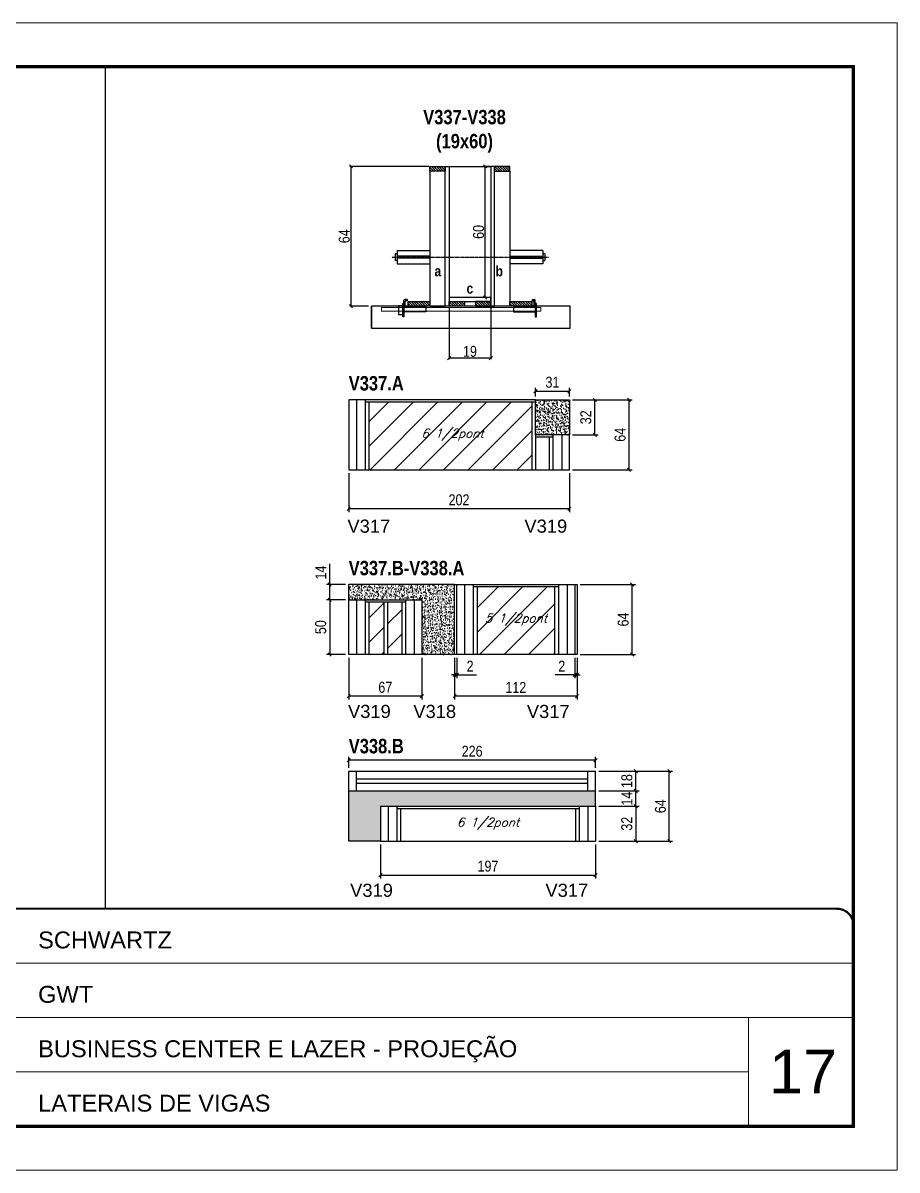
# Model space of a CAD drawing. Extents: x 13154 to 22413, y 1253 to 30260.
# Drawn here: x 13839 to 14639, y 24225 to 25275 of the extents above; entities that cross this region are included whole.
import ezdxf

# ---------------------------------------------------------------- set-up
doc = ezdxf.new("R2010")
doc.units = 0
for name, pattern in [('CONTINUO', [0]), ('DASHED', [0.75, 0.5, -0.25]), ('HIDDEN', [0.375, 0.25, -0.125])]:
    doc.linetypes.add(name, pattern=pattern)
for name, color, linetype in [('5', 5, 'Continuous'), ('barrote', 251, 'Continuous'), ('COTA', 241, 'Continuous'), ('detalhes', 4, 'Continuous'), ('NOMENCLATURA', 7, 'Continuous'), ('Painéis', 200, 'Continuous'), ('presilha', 1, 'Continuous'), ('SARR_2.2x10', 60, 'Continuous'), ('SARR_2.2x7', 40, 'Continuous'), ('SARR_3.5x7', 81, 'Continuous'), ('TENSOR', 3, 'Continuous'), ('texto', 7, 'Continuous')]:
    doc.layers.add(name, color=color, linetype=linetype)
for name, color, linetype, lineweight in [('CARIMBO', 255, 'Continuous', 9), ('CONCRETO', 251, 'Continuous', 25), ('Folhas', 255, 'Continuous', 9), ('Hachura', 251, 'Continuous', 9), ('SARRAFO DE PRESSAO', 251, 'DASHED', 9), ('SCO-___-LAJ', 2, 'Continuous', 0)]:
    doc.layers.add(name, color=color, linetype=linetype, lineweight=lineweight)
doc.styles.add('ARIAL', font='arial.ttf')
doc.styles.add('COTA TECNICA', font='techl___.ttf', dxfattribs={"height": 10})
doc.styles.add('COTA TECNICA 2X', font='techl___.ttf', dxfattribs={"height": 10})
doc.styles.add('Romans', font='romans.shx')
doc.styles.get("Standard").update_dxf_attribs({"font": 'arial.ttf'})
doc.styles.add('TECNICA', font='techb___.ttf', dxfattribs={"height": 10})
doc.dimstyles.new('PAINEL', dxfattribs={"dimtxt": 10, "dimasz": 3, "dimexe": 3, "dimexo": 3, "dimgap": 3, "dimtad": 1, "dimdec": 1, "dimzin": 12, "dimdsep": 46, "dimtxsty": 'COTA TECNICA', "dimblk1": 'OBLIQUE', "dimblk2": 'OBLIQUE', "dimsah": 1, "dimcen": 0.9, "dimclrd": 4, "dimclre": 4, "dimclrt": 240, "dimadec": 1, "dimazin": 3, "dimtfac": 1, "dimtdec": 1, "dimtmove": 0, "dimatfit": 3, "dimfxl": 1, "dimtolj": 1, "dimtzin": 12, "dimarcsym": 0})
doc.dimstyles.new('SECAO', dxfattribs={"dimscale": 0.333333, "dimtxt": 5, "dimasz": 9, "dimexe": 3, "dimexo": 3, "dimgap": 3, "dimtad": 1, "dimdec": 1, "dimlfac": 0.5, "dimzin": 12, "dimdsep": 46, "dimtxsty": 'COTA TECNICA 2X', "dimblk1": 'OBLIQUE', "dimblk2": 'OBLIQUE', "dimsah": 1, "dimcen": 0.9, "dimclrd": 4, "dimclre": 4, "dimclrt": 240, "dimadec": 1, "dimazin": 3, "dimtfac": 1, "dimtdec": 1, "dimtmove": 0, "dimatfit": 3, "dimfxl": 1, "dimtolj": 1, "dimtzin": 12, "dimarcsym": 0})
pattern_1 = [(135, (47464.9691, -98496.5574), (-1.122532015, -1.122532015), [])]

# ---------------------------------------------------------------- blocks, each defined once
blk = doc.blocks.new('9999999999')
at = {"color": 30, "linetype": 'CONTINUO'}
for p, q in [((98564.6, 34379.6), (99584, 34379.6)), ((98564.6, 34329.8), (99488, 34329.8)), ((99584, 34329.8), (99488, 34329.8)), ((99488, 34329.8), (99488, 34230.2)), ((98564.6, 34280), (99488, 34280))]:
    blk.add_line(p, q, dxfattribs=at)
at = {"color": 30, "linetype": 'CONTINUO', "const_width": 2}
blk.add_lwpolyline([(99584, 34230.2), (99584, 34414.4, 0.414214), (99569, 34429.4), (98229, 34429.4, 0.414214), (98214, 34414.4), (98214, 34245.2, 0.414214), (98229, 34230.2), (99584, 34230.2)], format="xyb", dxfattribs=at)
at = {"layer": 'Folhas'}
blk.add_lwpolyline([(98139, 34190.2), (99624, 34190.2), (99624, 35240.2), (98139, 35240.2)], close=True, dxfattribs=at)
at = {"layer": 'Folhas', "color": 30, "const_width": 3}
blk.add_lwpolyline([(98214, 34230.2), (99584, 34230.2), (99584, 35200.2), (98214, 35200.2)], close=True, dxfattribs=at)
at = {"color": 7, "linetype": 'Continuous', "ltscale": 5, "style": 'ARIAL'}
for s, height, p in [('SCHWARTZ', 15.48, (98837.7, 34393.1)), ('GWT', 15.48, (98837.7, 34343.3)), ('BUSINESS CENTER E LAZER - PROJEÇÃO', 15.483, (98837.7, 34293.5)), ('LATERAIS DE VIGAS', 15.483, (98837.7, 34243.7))]:
    blk.add_text(s, height=height, dxfattribs=at).set_placement(p)
blk = doc.blocks.new('_Oblique')
at = {"color": 0, "linetype": 'ByBlock', "lineweight": -2}
blk.add_line((-0.5, -0.5), (0.5, 0.5), dxfattribs=at)
blk = doc.blocks.new('*D96')
at = {"layer": 'COTA', "color": 4, "lineweight": -2, "transparency": 16777216}
for p, q in [((14229.4, 25014.6), (14229.4, 24967.1)), ((14267.4, 25014.6), (14267.4, 24967.1)), ((14267.4, 24968.1), (14229.4, 24968.1))]:
    blk.add_line(p, q, dxfattribs=at)
at = {"layer": 'Defpoints', "color": 0, "transparency": 16777216}
for p in [(14229.4, 25015.6), (14267.4, 25015.6), (14229.4, 24968.1)]:
    blk.add_point(p, dxfattribs=at)
at = {"layer": 'COTA', "color": 4, "lineweight": -2, "transparency": 16777216, "xscale": 3, "yscale": 3, "zscale": 3, "rotation": 180}
blk.add_blockref('_Oblique', (14229.4, 24968.1), dxfattribs=at)
at = {"layer": 'COTA', "color": 4, "lineweight": -2, "transparency": 16777216, "xscale": 3, "yscale": 3, "zscale": 3}
blk.add_blockref('_Oblique', (14267.4, 24968.1), dxfattribs=at)
at = {"layer": 'COTA', "color": 240, "transparency": 16777216, "insert": (14248.4, 24974.2), "char_height": 10, "attachment_point": 5, "style": 'COTA TECNICA 2X'}
blk.add_mtext('\\A1;19', dxfattribs=at)
blk = doc.blocks.new('PRESILHA METÁLICA 1')
at = {"layer": 'presilha'}
for p, q in [((7.5, 10.6), (7.5, 19.9)), ((12, 21), (8.6, 21)), ((9, 11.6), (9, 18.9)), ((12, 19.5), (9.6, 19.5)), ((12, 21), (12, 19.5)), ((0, 13), (6, 13)), ((0, 13), (0, 0)), ((6, 0), (0, 0)), ((6, 15.5), (7.5, 15.5)), ((6, -2.5), (6, 15.5)), ((6, 13), (6, 0)), ((7.5, 15.5), (7.5, -2.5)), ((37.5, 4.1), (7.5, 4.1)), ((37.5, 11), (9.6, 11)), ((37.5, 11), (37.5, 4.1)), ((7.5, -2.5), (6, -2.5))]:
    blk.add_line(p, q, dxfattribs=at)
for centre, radius, start, end in [((8.6, 19.9), 1.14, 90, 180), ((9.6, 18.9), 0.57, 90, 180), ((9.6, 11.6), 0.57, 180, 270)]:
    blk.add_arc(centre, radius, start, end, dxfattribs=at)
blk = doc.blocks.new('PRESILHA METÁLICA 2')
at = {"layer": 'presilha'}
for p, q in [((-5.2, 23.5), (-5.2, 22)), ((-5.2, 23.5), (-1.9, 23.5)), ((-5.2, 22), (-2.8, 22)), ((-2.2, 14.1), (-2.2, 21.4)), ((0.8, 18), (-0.8, 18)), ((-0.8, 18), (-0.8, 0)), ((-0.8, 14.6), (-0.8, 22.4)), ((0.8, 0), (0.8, 18)), ((-30.8, 13.5), (-30.8, 6.6)), ((-30.8, 13.5), (-2.8, 13.5)), ((-30.8, 6.6), (-0.8, 6.6)), ((-0.8, 0), (0.8, 0))]:
    blk.add_line(p, q, dxfattribs=at)
for centre, radius, start, end in [((-2.8, 21.4), 0.57, 0, 90), ((-1.9, 22.4), 1.14, 0, 90), ((-2.8, 14.1), 0.57, 270, 0)]:
    blk.add_arc(centre, radius, start, end, dxfattribs=at)
blk = doc.blocks.new('*D97')
at = {"layer": 'COTA', "color": 4, "lineweight": -2, "transparency": 16777216}
for p, q in [((14210.8, 25143.6), (14138.5, 25143.6)), ((14139.5, 25143.6), (14139.5, 25015.6)), ((14155.6, 25015.6), (14138.5, 25015.6))]:
    blk.add_line(p, q, dxfattribs=at)
at = {"layer": 'Defpoints', "color": 0, "transparency": 16777216}
for p in [(14211.8, 25143.6), (14139.5, 25015.6), (14156.6, 25015.6)]:
    blk.add_point(p, dxfattribs=at)
at = {"layer": 'COTA', "color": 4, "lineweight": -2, "transparency": 16777216, "xscale": 3, "yscale": 3, "zscale": 3}
for p, rotation in [((14139.5, 25143.6), 90), ((14139.5, 25015.6), 270)]:
    blk.add_blockref('_Oblique', p, dxfattribs=dict(at, rotation=rotation))
at = {"layer": 'COTA', "color": 240, "transparency": 16777216, "insert": (14133.4, 25079.6), "char_height": 10, "attachment_point": 5, "rotation": 90, "style": 'COTA TECNICA 2X'}
blk.add_mtext('\\A1;64', dxfattribs=at)
blk = doc.blocks.new('*D863')
at = {"layer": 'COTA', "color": 4, "lineweight": -2, "transparency": 16777216}
for p, q in [((14266.4, 25143.6), (14261.4, 25143.6)), ((14262.4, 25023.6), (14262.4, 25143.6)), ((14266.4, 25023.6), (14261.4, 25023.6))]:
    blk.add_line(p, q, dxfattribs=at)
at = {"layer": 'Defpoints', "color": 0, "transparency": 16777216}
for p in [(14262.4, 25143.6), (14267.4, 25143.6), (14267.4, 25023.6)]:
    blk.add_point(p, dxfattribs=at)
at = {"layer": 'COTA', "color": 4, "lineweight": -2, "transparency": 16777216, "xscale": 3, "yscale": 3, "zscale": 3}
for p, rotation in [((14262.4, 25143.6), 90), ((14262.4, 25023.6), 270)]:
    blk.add_blockref('_Oblique', p, dxfattribs=dict(at, rotation=rotation))
at = {"layer": 'COTA', "color": 240, "transparency": 16777216, "insert": (14256.3, 25083.6), "char_height": 10, "attachment_point": 5, "rotation": 90, "style": 'COTA TECNICA 2X'}
blk.add_mtext('\\A1;60', dxfattribs=at)
blk = doc.blocks.new('*D864')
at = {"layer": 'COTA', "color": 4, "linetype": 'ByBlock', "lineweight": -2, "transparency": 16777216}
for p, q in [((14137.4, 24862.9), (14137.4, 24827.2)), ((14339.4, 24862.9), (14339.4, 24827.2)), ((14339.4, 24830.2), (14137.4, 24830.2))]:
    blk.add_line(p, q, dxfattribs=at)
at = {"layer": 'Defpoints', "color": 0, "linetype": 'ByBlock', "transparency": 16777216}
for p in [(14137.4, 24865.9), (14339.4, 24865.9), (14137.4, 24830.2)]:
    blk.add_point(p, dxfattribs=at)
at = {"layer": 'COTA', "color": 4, "linetype": 'ByBlock', "lineweight": -2, "transparency": 16777216, "xscale": 3, "yscale": 3, "zscale": 3, "rotation": 180}
blk.add_blockref('_Oblique', (14137.4, 24830.2), dxfattribs=at)
at = {"layer": 'COTA', "color": 4, "linetype": 'ByBlock', "lineweight": -2, "transparency": 16777216, "xscale": 3, "yscale": 3, "zscale": 3}
blk.add_blockref('_Oblique', (14339.4, 24830.2), dxfattribs=at)
at = {"layer": 'COTA', "color": 240, "linetype": 'ByBlock', "transparency": 16777216, "insert": (14238.4, 24838.3), "char_height": 10, "attachment_point": 5, "style": 'COTA TECNICA'}
blk.add_mtext('\\A1;202', dxfattribs=at)
blk = doc.blocks.new('*D865')
at = {"layer": 'COTA', "color": 4, "linetype": 'ByBlock', "lineweight": -2, "transparency": 16777216}
for p, q in [((14342.4, 24929.9), (14397, 24929.9)), ((14394, 24865.9), (14394, 24929.9)), ((14342.4, 24865.9), (14397, 24865.9))]:
    blk.add_line(p, q, dxfattribs=at)
at = {"layer": 'Defpoints', "color": 0, "linetype": 'ByBlock', "transparency": 16777216}
for p in [(14339.4, 24929.9), (14394, 24929.9), (14339.4, 24865.9)]:
    blk.add_point(p, dxfattribs=at)
at = {"layer": 'COTA', "color": 4, "linetype": 'ByBlock', "lineweight": -2, "transparency": 16777216, "xscale": 3, "yscale": 3, "zscale": 3}
for p, rotation in [((14394, 24929.9), 90), ((14394, 24865.9), 270)]:
    blk.add_blockref('_Oblique', p, dxfattribs=dict(at, rotation=rotation))
at = {"layer": 'COTA', "color": 240, "linetype": 'ByBlock', "transparency": 16777216, "insert": (14385.9, 24897.9), "char_height": 10, "attachment_point": 5, "rotation": 90, "style": 'COTA TECNICA'}
blk.add_mtext('\\A1;64', dxfattribs=at)
blk = doc.blocks.new('*D866')
at = {"layer": 'COTA', "color": 4, "linetype": 'ByBlock', "lineweight": -2, "transparency": 16777216}
for p, q in [((14308.4, 24932.9), (14308.4, 24940.8)), ((14308.4, 24937.8), (14339.4, 24937.8)), ((14339.4, 24932.9), (14339.4, 24940.8))]:
    blk.add_line(p, q, dxfattribs=at)
at = {"layer": 'Defpoints', "color": 0, "linetype": 'ByBlock', "transparency": 16777216}
for p in [(14339.4, 24937.8), (14308.4, 24929.9), (14339.4, 24929.9)]:
    blk.add_point(p, dxfattribs=at)
at = {"layer": 'COTA', "color": 4, "linetype": 'ByBlock', "lineweight": -2, "transparency": 16777216, "xscale": 3, "yscale": 3, "zscale": 3, "rotation": 180}
blk.add_blockref('_Oblique', (14308.4, 24937.8), dxfattribs=at)
at = {"layer": 'COTA', "color": 4, "linetype": 'ByBlock', "lineweight": -2, "transparency": 16777216, "xscale": 3, "yscale": 3, "zscale": 3}
blk.add_blockref('_Oblique', (14339.4, 24937.8), dxfattribs=at)
at = {"layer": 'COTA', "color": 240, "linetype": 'ByBlock', "transparency": 16777216, "insert": (14323.9, 24946), "char_height": 10, "attachment_point": 5, "style": 'COTA TECNICA'}
blk.add_mtext('\\A1;31', dxfattribs=at)
blk = doc.blocks.new('*D867')
at = {"layer": 'COTA', "color": 4, "linetype": 'ByBlock', "lineweight": -2, "transparency": 16777216}
for p, q in [((14342.4, 24929.9), (14365.7, 24929.9)), ((14362.7, 24897.9), (14362.7, 24929.9)), ((14342.4, 24897.9), (14365.7, 24897.9))]:
    blk.add_line(p, q, dxfattribs=at)
at = {"layer": 'Defpoints', "color": 0, "linetype": 'ByBlock', "transparency": 16777216}
for p in [(14339.4, 24929.9), (14362.7, 24929.9), (14339.4, 24897.9)]:
    blk.add_point(p, dxfattribs=at)
at = {"layer": 'COTA', "color": 4, "linetype": 'ByBlock', "lineweight": -2, "transparency": 16777216, "xscale": 3, "yscale": 3, "zscale": 3}
for p, rotation in [((14362.7, 24929.9), 90), ((14362.7, 24897.9), 270)]:
    blk.add_blockref('_Oblique', p, dxfattribs=dict(at, rotation=rotation))
at = {"layer": 'COTA', "color": 240, "linetype": 'ByBlock', "transparency": 16777216, "insert": (14354.5, 24913.9), "char_height": 10, "attachment_point": 5, "rotation": 90, "style": 'COTA TECNICA'}
blk.add_mtext('\\A1;32', dxfattribs=at)
blk = doc.blocks.new('*D94')
at = {"layer": 'COTA', "color": 4, "linetype": 'ByBlock', "lineweight": -2, "transparency": 16777216}
for p, q in [((14137.4, 24693.8), (14137.4, 24655.6)), ((14204.4, 24693.8), (14204.4, 24655.6)), ((14204.4, 24658.6), (14137.4, 24658.6))]:
    blk.add_line(p, q, dxfattribs=at)
at = {"layer": 'Defpoints', "color": 0, "linetype": 'ByBlock', "transparency": 16777216}
for p in [(14137.4, 24696.8), (14204.4, 24696.8), (14137.4, 24658.6)]:
    blk.add_point(p, dxfattribs=at)
at = {"layer": 'COTA', "color": 4, "linetype": 'ByBlock', "lineweight": -2, "transparency": 16777216, "xscale": 3, "yscale": 3, "zscale": 3, "rotation": 180}
blk.add_blockref('_Oblique', (14137.4, 24658.6), dxfattribs=at)
at = {"layer": 'COTA', "color": 4, "linetype": 'ByBlock', "lineweight": -2, "transparency": 16777216, "xscale": 3, "yscale": 3, "zscale": 3}
blk.add_blockref('_Oblique', (14204.4, 24658.6), dxfattribs=at)
at = {"layer": 'COTA', "color": 240, "linetype": 'ByBlock', "transparency": 16777216, "insert": (14170.9, 24666.7), "char_height": 10, "attachment_point": 5, "style": 'COTA TECNICA'}
blk.add_mtext('\\A1;67', dxfattribs=at)
blk = doc.blocks.new('*D95')
at = {"layer": 'COTA', "color": 4, "linetype": 'ByBlock', "lineweight": -2, "transparency": 16777216}
for p, q in [((14234.4, 24693.8), (14234.4, 24655.6)), ((14346.4, 24693.8), (14346.4, 24655.6)), ((14346.4, 24658.6), (14234.4, 24658.6))]:
    blk.add_line(p, q, dxfattribs=at)
at = {"layer": 'Defpoints', "color": 0, "linetype": 'ByBlock', "transparency": 16777216}
for p in [(14234.4, 24696.8), (14346.4, 24696.8), (14234.4, 24658.6)]:
    blk.add_point(p, dxfattribs=at)
at = {"layer": 'COTA', "color": 4, "linetype": 'ByBlock', "lineweight": -2, "transparency": 16777216, "xscale": 3, "yscale": 3, "zscale": 3, "rotation": 180}
blk.add_blockref('_Oblique', (14234.4, 24658.6), dxfattribs=at)
at = {"layer": 'COTA', "color": 4, "linetype": 'ByBlock', "lineweight": -2, "transparency": 16777216, "xscale": 3, "yscale": 3, "zscale": 3}
blk.add_blockref('_Oblique', (14346.4, 24658.6), dxfattribs=at)
at = {"layer": 'COTA', "color": 240, "linetype": 'ByBlock', "transparency": 16777216, "insert": (14290.4, 24666.6), "char_height": 10, "attachment_point": 5, "style": 'COTA TECNICA'}
blk.add_mtext('\\A1;112', dxfattribs=at)
blk = doc.blocks.new('*D848')
at = {"layer": 'COTA', "color": 4, "linetype": 'ByBlock', "lineweight": -2, "transparency": 16777216}
for p, q in [((14349.4, 24760.8), (14399.8, 24760.8)), ((14396.8, 24696.8), (14396.8, 24760.8)), ((14349.4, 24696.8), (14399.8, 24696.8))]:
    blk.add_line(p, q, dxfattribs=at)
at = {"layer": 'Defpoints', "color": 0, "linetype": 'ByBlock', "transparency": 16777216}
for p in [(14346.4, 24760.8), (14396.8, 24760.8), (14346.4, 24696.8)]:
    blk.add_point(p, dxfattribs=at)
at = {"layer": 'COTA', "color": 4, "linetype": 'ByBlock', "lineweight": -2, "transparency": 16777216, "xscale": 3, "yscale": 3, "zscale": 3}
for p, rotation in [((14396.8, 24760.8), 90), ((14396.8, 24696.8), 270)]:
    blk.add_blockref('_Oblique', p, dxfattribs=dict(at, rotation=rotation))
at = {"layer": 'COTA', "color": 240, "linetype": 'ByBlock', "transparency": 16777216, "insert": (14388.7, 24728.8), "char_height": 10, "attachment_point": 5, "rotation": 90, "style": 'COTA TECNICA'}
blk.add_mtext('\\A1;64', dxfattribs=at)
blk = doc.blocks.new('*D849')
at = {"layer": 'COTA', "color": 4, "linetype": 'ByBlock', "lineweight": -2, "transparency": 16777216}
for p, q in [((14134.4, 24746.8), (14117, 24746.8)), ((14120, 24746.8), (14120, 24696.8)), ((14134.4, 24696.8), (14117, 24696.8))]:
    blk.add_line(p, q, dxfattribs=at)
at = {"layer": 'Defpoints', "color": 0, "linetype": 'ByBlock', "transparency": 16777216}
for p in [(14137.4, 24746.8), (14120, 24696.8), (14137.4, 24696.8)]:
    blk.add_point(p, dxfattribs=at)
at = {"layer": 'COTA', "color": 4, "linetype": 'ByBlock', "lineweight": -2, "transparency": 16777216, "xscale": 3, "yscale": 3, "zscale": 3}
for p, rotation in [((14120, 24746.8), 90), ((14120, 24696.8), 270)]:
    blk.add_blockref('_Oblique', p, dxfattribs=dict(at, rotation=rotation))
at = {"layer": 'COTA', "color": 240, "linetype": 'ByBlock', "transparency": 16777216, "insert": (14111.8, 24721.8), "char_height": 10, "attachment_point": 5, "rotation": 90, "style": 'COTA TECNICA'}
blk.add_mtext('\\A1;50', dxfattribs=at)
blk = doc.blocks.new('*D850')
at = {"layer": 'COTA', "color": 4, "linetype": 'ByBlock', "lineweight": -2, "transparency": 16777216}
for p, q in [((14120, 24760.8), (14120, 24779.9)), ((14134.4, 24760.8), (14117, 24760.8)), ((14120, 24746.8), (14120, 24760.8)), ((14134.4, 24746.8), (14117, 24746.8))]:
    blk.add_line(p, q, dxfattribs=at)
at = {"layer": 'Defpoints', "color": 0, "linetype": 'ByBlock', "transparency": 16777216}
for p in [(14120, 24760.8), (14137.4, 24760.8), (14137.4, 24746.8)]:
    blk.add_point(p, dxfattribs=at)
at = {"layer": 'COTA', "color": 4, "linetype": 'ByBlock', "lineweight": -2, "transparency": 16777216, "xscale": 3, "yscale": 3, "zscale": 3}
for p, rotation in [((14120, 24760.8), 90), ((14120, 24746.8), 270)]:
    blk.add_blockref('_Oblique', p, dxfattribs=dict(at, rotation=rotation))
at = {"layer": 'COTA', "color": 240, "linetype": 'ByBlock', "transparency": 16777216, "insert": (14111.9, 24771.8), "char_height": 10, "attachment_point": 5, "rotation": 90, "style": 'COTA TECNICA'}
blk.add_mtext('\\A1;14', dxfattribs=at)
blk = doc.blocks.new('*D851')
at = {"layer": 'COTA', "color": 4, "linetype": 'ByBlock', "lineweight": -2, "transparency": 16777216}
for p, q in [((14166.4, 24522.9), (14166.4, 24491.9)), ((14363.4, 24522.9), (14363.4, 24491.9)), ((14166.4, 24494.9), (14363.4, 24494.9))]:
    blk.add_line(p, q, dxfattribs=at)
at = {"layer": 'Defpoints', "color": 0, "linetype": 'ByBlock', "transparency": 16777216}
for p in [(14166.4, 24525.9), (14363.4, 24525.9), (14363.4, 24494.9)]:
    blk.add_point(p, dxfattribs=at)
at = {"layer": 'COTA', "color": 4, "linetype": 'ByBlock', "lineweight": -2, "transparency": 16777216, "xscale": 3, "yscale": 3, "zscale": 3, "rotation": 180}
blk.add_blockref('_Oblique', (14166.4, 24494.9), dxfattribs=at)
at = {"layer": 'COTA', "color": 4, "linetype": 'ByBlock', "lineweight": -2, "transparency": 16777216, "xscale": 3, "yscale": 3, "zscale": 3}
blk.add_blockref('_Oblique', (14363.4, 24494.9), dxfattribs=at)
at = {"layer": 'COTA', "color": 240, "linetype": 'ByBlock', "transparency": 16777216, "insert": (14264.9, 24503), "char_height": 10, "attachment_point": 5, "style": 'COTA TECNICA'}
blk.add_mtext('\\A1;197', dxfattribs=at)
blk = doc.blocks.new('*D852')
at = {"layer": 'COTA', "color": 4, "linetype": 'ByBlock', "lineweight": -2, "transparency": 16777216}
for p, q in [((14137.4, 24592.9), (14137.4, 24603.1)), ((14363.4, 24592.9), (14363.4, 24603.1)), ((14363.4, 24600.1), (14137.4, 24600.1))]:
    blk.add_line(p, q, dxfattribs=at)
at = {"layer": 'Defpoints', "color": 0, "linetype": 'ByBlock', "transparency": 16777216}
for p in [(14137.4, 24600.1), (14137.4, 24589.9), (14363.4, 24589.9)]:
    blk.add_point(p, dxfattribs=at)
at = {"layer": 'COTA', "color": 4, "linetype": 'ByBlock', "lineweight": -2, "transparency": 16777216, "xscale": 3, "yscale": 3, "zscale": 3, "rotation": 180}
blk.add_blockref('_Oblique', (14137.4, 24600.1), dxfattribs=at)
at = {"layer": 'COTA', "color": 4, "linetype": 'ByBlock', "lineweight": -2, "transparency": 16777216, "xscale": 3, "yscale": 3, "zscale": 3}
blk.add_blockref('_Oblique', (14363.4, 24600.1), dxfattribs=at)
at = {"layer": 'COTA', "color": 240, "linetype": 'ByBlock', "transparency": 16777216, "insert": (14250.4, 24608.2), "char_height": 10, "attachment_point": 5, "style": 'COTA TECNICA'}
blk.add_mtext('\\A1;226', dxfattribs=at)
blk = doc.blocks.new('*D853')
at = {"layer": 'COTA', "color": 4, "linetype": 'ByBlock', "lineweight": -2, "transparency": 16777216}
for p, q in [((14366.4, 24557.9), (14403.2, 24557.9)), ((14400.2, 24557.9), (14400.2, 24525.9)), ((14366.4, 24525.9), (14403.2, 24525.9))]:
    blk.add_line(p, q, dxfattribs=at)
at = {"layer": 'Defpoints', "color": 0, "linetype": 'ByBlock', "transparency": 16777216}
for p in [(14363.4, 24557.9), (14363.4, 24525.9), (14400.2, 24525.9)]:
    blk.add_point(p, dxfattribs=at)
at = {"layer": 'COTA', "color": 4, "linetype": 'ByBlock', "lineweight": -2, "transparency": 16777216, "xscale": 3, "yscale": 3, "zscale": 3}
for p, rotation in [((14400.2, 24557.9), 90), ((14400.2, 24525.9), 270)]:
    blk.add_blockref('_Oblique', p, dxfattribs=dict(at, rotation=rotation))
at = {"layer": 'COTA', "color": 240, "linetype": 'ByBlock', "transparency": 16777216, "insert": (14392, 24541.9), "char_height": 10, "attachment_point": 5, "rotation": 90, "style": 'COTA TECNICA'}
blk.add_mtext('\\A1;32', dxfattribs=at)
blk = doc.blocks.new('*D854')
at = {"layer": 'COTA', "color": 4, "linetype": 'ByBlock', "lineweight": -2, "transparency": 16777216}
for p, q in [((14366.4, 24571.9), (14403.2, 24571.9)), ((14400.2, 24557.9), (14400.2, 24571.9)), ((14366.4, 24557.9), (14403.2, 24557.9))]:
    blk.add_line(p, q, dxfattribs=at)
at = {"layer": 'Defpoints', "color": 0, "linetype": 'ByBlock', "transparency": 16777216}
for p in [(14363.4, 24571.9), (14400.2, 24571.9), (14363.4, 24557.9)]:
    blk.add_point(p, dxfattribs=at)
at = {"layer": 'COTA', "color": 4, "linetype": 'ByBlock', "lineweight": -2, "transparency": 16777216, "xscale": 3, "yscale": 3, "zscale": 3}
for p, rotation in [((14400.2, 24571.9), 90), ((14400.2, 24557.9), 270)]:
    blk.add_blockref('_Oblique', p, dxfattribs=dict(at, rotation=rotation))
at = {"layer": 'COTA', "color": 240, "linetype": 'ByBlock', "transparency": 16777216, "insert": (14392.1, 24564.9), "char_height": 10, "attachment_point": 5, "rotation": 90, "style": 'COTA TECNICA'}
blk.add_mtext('\\A1;14', dxfattribs=at)
blk = doc.blocks.new('*D855')
at = {"layer": 'COTA', "color": 4, "linetype": 'ByBlock', "lineweight": -2, "transparency": 16777216}
for p, q in [((14366.4, 24589.9), (14403.2, 24589.9)), ((14400.2, 24571.9), (14400.2, 24589.9)), ((14366.4, 24571.9), (14403.2, 24571.9))]:
    blk.add_line(p, q, dxfattribs=at)
at = {"layer": 'Defpoints', "color": 0, "linetype": 'ByBlock', "transparency": 16777216}
for p in [(14363.4, 24589.9), (14400.2, 24589.9), (14363.4, 24571.9)]:
    blk.add_point(p, dxfattribs=at)
at = {"layer": 'COTA', "color": 4, "linetype": 'ByBlock', "lineweight": -2, "transparency": 16777216, "xscale": 3, "yscale": 3, "zscale": 3}
for p, rotation in [((14400.2, 24589.9), 90), ((14400.2, 24571.9), 270)]:
    blk.add_blockref('_Oblique', p, dxfattribs=dict(at, rotation=rotation))
at = {"layer": 'COTA', "color": 240, "linetype": 'ByBlock', "transparency": 16777216, "insert": (14392.1, 24580.9), "char_height": 10, "attachment_point": 5, "rotation": 90, "style": 'COTA TECNICA'}
blk.add_mtext('\\A1;18', dxfattribs=at)
blk = doc.blocks.new('*D856')
at = {"layer": 'COTA', "color": 4, "linetype": 'ByBlock', "lineweight": -2, "transparency": 16777216}
for p, q in [((14366.4, 24589.9), (14433.9, 24589.9)), ((14430.9, 24525.9), (14430.9, 24589.9)), ((14366.4, 24525.9), (14433.9, 24525.9))]:
    blk.add_line(p, q, dxfattribs=at)
at = {"layer": 'Defpoints', "color": 0, "linetype": 'ByBlock', "transparency": 16777216}
for p in [(14363.4, 24589.9), (14430.9, 24589.9), (14363.4, 24525.9)]:
    blk.add_point(p, dxfattribs=at)
at = {"layer": 'COTA', "color": 4, "linetype": 'ByBlock', "lineweight": -2, "transparency": 16777216, "xscale": 3, "yscale": 3, "zscale": 3}
for p, rotation in [((14430.9, 24589.9), 90), ((14430.9, 24525.9), 270)]:
    blk.add_blockref('_Oblique', p, dxfattribs=dict(at, rotation=rotation))
at = {"layer": 'COTA', "color": 240, "linetype": 'ByBlock', "transparency": 16777216, "insert": (14422.8, 24557.9), "char_height": 10, "attachment_point": 5, "rotation": 90, "style": 'COTA TECNICA'}
blk.add_mtext('\\A1;64', dxfattribs=at)
blk = doc.blocks.new('*D3244')
at = {"layer": 'COTA', "color": 4, "lineweight": -2, "transparency": 16777216}
for p, q in [((14234.4, 24693.8), (14234.4, 24675.1)), ((14236.4, 24693.8), (14236.4, 24675.1)), ((14234.4, 24678.1), (14231.4, 24678.1)), ((14234.4, 24678.1), (14236.4, 24678.1)), ((14236.4, 24678.1), (14254.5, 24678.1))]:
    blk.add_line(p, q, dxfattribs=at)
at = {"layer": 'Defpoints', "color": 0, "transparency": 16777216}
for p in [(14234.4, 24696.8), (14236.4, 24696.8), (14236.4, 24678.1)]:
    blk.add_point(p, dxfattribs=at)
at = {"layer": 'COTA', "color": 4, "lineweight": -2, "transparency": 16777216, "xscale": 3, "yscale": 3, "zscale": 3}
blk.add_blockref('_Oblique', (14234.4, 24678.1), dxfattribs=at)
at = {"layer": 'COTA', "color": 4, "lineweight": -2, "transparency": 16777216, "xscale": 3, "yscale": 3, "zscale": 3, "rotation": 180}
blk.add_blockref('_Oblique', (14236.4, 24678.1), dxfattribs=at)
at = {"layer": 'COTA', "color": 240, "transparency": 16777216, "insert": (14248.5, 24686.1), "char_height": 10, "attachment_point": 5, "style": 'COTA TECNICA'}
blk.add_mtext('\\A1;2', dxfattribs=at)
blk = doc.blocks.new('*D3245')
at = {"layer": 'COTA', "color": 4, "lineweight": -2, "transparency": 16777216}
for p, q in [((14344.4, 24693.8), (14344.4, 24675.1)), ((14346.4, 24693.8), (14346.4, 24675.1)), ((14344.4, 24678.1), (14326.3, 24678.1)), ((14346.4, 24678.1), (14344.4, 24678.1)), ((14346.4, 24678.1), (14349.4, 24678.1))]:
    blk.add_line(p, q, dxfattribs=at)
at = {"layer": 'Defpoints', "color": 0, "transparency": 16777216}
for p in [(14344.4, 24696.8), (14346.4, 24696.8), (14344.4, 24678.1)]:
    blk.add_point(p, dxfattribs=at)
at = {"layer": 'COTA', "color": 4, "lineweight": -2, "transparency": 16777216, "xscale": 3, "yscale": 3, "zscale": 3}
blk.add_blockref('_Oblique', (14344.4, 24678.1), dxfattribs=at)
at = {"layer": 'COTA', "color": 4, "lineweight": -2, "transparency": 16777216, "xscale": 3, "yscale": 3, "zscale": 3, "rotation": 180}
blk.add_blockref('_Oblique', (14346.4, 24678.1), dxfattribs=at)
at = {"layer": 'COTA', "color": 240, "transparency": 16777216, "insert": (14332.4, 24686.1), "char_height": 10, "attachment_point": 5, "style": 'COTA TECNICA'}
blk.add_mtext('\\A1;2', dxfattribs=at)

msp = doc.modelspace()

# ---------------------------------------------------------------- hatches: boundary and pattern name
at = {"layer": 'COTA', "linetype": 'ByBlock'}
h = msp.add_hatch(dxfattribs=at)
h.set_pattern_fill('AR-CONC', color=256, scale=0.03)
h.set_pattern_definition([(50, (-115871.582, -5296.6343), (5.46554007, -0.47817257), [0.5715, -6.2865]), (355, (-115871.582, -5296.634), (-1.05730264, 5.73170536), [0.4572, -5.02921753]), (100.4514447, (-115871.1266, -5296.674), (4.40823741, 5.25353256), [0.48570026, -5.34270734]), (46.1842, (-115871.582, -5295.11), (8.13237123, -1.26126984), [0.85725, -9.42975]), (96.6355576, (-115870.904, -5295.215), (7.122124, 7.42278374), [0.7285507, -8.01406824]), (351.184151, (-115871.582, -5295.11), (7.122124, 7.42278374), [0.685799, -7.54379196]), (21, (-115870.82, -5295.4913), (4.54843174, -3.06795595), [0.5715, -6.2865]), (326, (-115870.82, -5295.491), (1.85406085, 5.52563898), [0.4572, -5.0292]), (71.451445, (-115870.441, -5295.747), (6.40249258, 2.45768307), [0.48570026, -5.34269813]), (37.5, (-115871.582, -5296.6343), (0.092658098, 2.536651166), [0, -4.96824, 0, -5.1054, 0, -5.04825]), (7.5, (-115871.582, -5296.6343), (2.004589875, 3.005417245), [0, -2.91084, 0, -4.85394, 0, -1.92405]), (327.5, (-115873.2813, -5296.6343), (4.067717855, -0.17186232), [0, -1.905, 0, -5.9436, 0, -7.8867]), (317.5, (-115874.0433, -5296.6343), (4.44387544, 0.76279473), [0, -2.4765, 0, -3.94716, 0, -5.6007])])
h.paths.add_polyline_path([(14308.41, 24929.94), (14308.41, 24897.94), (14339.41, 24897.94), (14339.41, 24929.94)])
h = msp.add_hatch(dxfattribs=at)
h.set_pattern_fill('AR-CONC', color=256, scale=0.03)
h.set_pattern_definition([(50, (-115875.582, -5245.82), (5.46554007, -0.47817257), [0.5715, -6.2865]), (355, (-115875.582, -5245.82), (-1.05730264, 5.73170536), [0.4572, -5.02921753]), (100.4514447, (-115875.1266, -5245.86), (4.40823741, 5.25353256), [0.48570026, -5.34270734]), (46.1842, (-115875.582, -5244.296), (8.13237123, -1.26126984), [0.85725, -9.42975]), (96.6355576, (-115874.904, -5244.401), (7.122124, 7.42278374), [0.7285507, -8.01406824]), (351.184151, (-115875.582, -5244.296), (7.122124, 7.42278374), [0.685799, -7.54379196]), (21, (-115874.82, -5244.677), (4.54843174, -3.06795595), [0.5715, -6.2865]), (326, (-115874.82, -5244.677), (1.85406085, 5.52563898), [0.4572, -5.0292]), (71.451445, (-115874.441, -5244.9326), (6.40249258, 2.45768307), [0.48570026, -5.34269813]), (37.5, (-115875.582, -5245.8199), (0.092658098, 2.536651166), [0, -4.96824, 0, -5.1054, 0, -5.04825]), (7.5, (-115875.582, -5245.82), (2.004589875, 3.005417245), [0, -2.91084, 0, -4.85394, 0, -1.92405]), (327.5, (-115877.2813, -5245.82), (4.067717855, -0.17186232), [0, -1.905, 0, -5.9436, 0, -7.8867]), (317.5, (-115878.0433, -5245.82), (4.44387544, 0.76279473), [0, -2.4765, 0, -3.94716, 0, -5.6007])])
h.paths.add_polyline_path([(14204.41, 24696.79), (14234.41, 24696.79), (14234.41, 24760.79), (14137.41, 24760.79), (14137.41, 24746.79), (14204.41, 24746.79)])
h = msp.add_hatch(dxfattribs=at)
h.set_pattern_fill('AR-CONC', color=256, scale=0.03)
h.set_pattern_definition([(50, (-115866.6203, -5371.0305), (5.46554007, -0.47817257), [0.5715, -6.2865]), (355, (-115866.62, -5371.0305), (-1.05730264, 5.73170536), [0.4572, -5.02921753]), (100.4514447, (-115866.165, -5371.0704), (4.40823741, 5.25353256), [0.48570026, -5.34270734]), (46.1842, (-115866.62, -5369.5065), (8.13237123, -1.26126984), [0.85725, -9.42975]), (96.6355576, (-115865.9426, -5369.612), (7.122124, 7.42278374), [0.7285507, -8.01406824]), (351.184151, (-115866.62, -5369.5065), (7.122124, 7.42278374), [0.685799, -7.54379196]), (21, (-115865.8583, -5369.8875), (4.54843174, -3.06795595), [0.5715, -6.2865]), (326, (-115865.858, -5369.8875), (1.85406085, 5.52563898), [0.4572, -5.0292]), (71.451445, (-115865.479, -5370.143), (6.40249258, 2.45768307), [0.48570026, -5.34269813]), (37.5, (-115866.6203, -5371.0305), (0.092658098, 2.536651166), [0, -4.96824, 0, -5.1054, 0, -5.04825]), (7.5, (-115866.6203, -5371.0305), (2.004589875, 3.005417245), [0, -2.91084, 0, -4.85394, 0, -1.92405]), (327.5, (-115868.3195, -5371.0305), (4.067717855, -0.17186232), [0, -1.905, 0, -5.9436, 0, -7.8867]), (317.5, (-115869.0815, -5371.0305), (4.44387544, 0.76279473), [0, -2.4765, 0, -3.94716, 0, -5.6007])])
h.paths.add_polyline_path([(14363.41, 24557.9), (14363.41, 24571.9), (14137.41, 24571.9), (14137.41, 24525.9), (14166.41, 24525.9), (14166.41, 24557.9)])
at = {"layer": 'Hachura', "linetype": 'ByBlock'}
h = msp.add_hatch(dxfattribs=at)
h.set_pattern_fill('ANSI31', color=256, scale=5)
h.paths.add_polyline_path([(14304.91, 24927.74), (14155.91, 24927.74), (14155.91, 24865.94), (14304.91, 24865.94)])
h = msp.add_hatch(dxfattribs=at)
h.set_pattern_fill('ANSI31', color=256, scale=5)
h.paths.add_polyline_path([(14169.57, 24744.59), (14155.91, 24744.59), (14155.91, 24696.79), (14169.57, 24696.79)])
h.paths.add_polyline_path([(14173.07, 24696.79), (14185.91, 24696.79), (14185.91, 24744.59), (14173.07, 24744.59)])
h.paths.add_polyline_path([(14254.91, 24696.79), (14325.91, 24696.79), (14325.91, 24758.59), (14254.91, 24758.59)])
at = {"layer": 'SARR_2.2x10'}
h = msp.add_hatch(dxfattribs=at)
h.set_pattern_fill('ANSI31', color=256, scale=0.5, angle=90)
h.set_pattern_definition([(135, (47385.3691, -98496.5574), (-1.122532015, -1.122532015), [])])
h.paths.add_polyline_path([(14191.83, 25020.01), (14191.83, 25015.61), (14211.83, 25015.61), (14211.83, 25020.01)])
h = msp.add_hatch(dxfattribs=at)
h.set_pattern_fill('ANSI31', color=256, scale=0.5, angle=90)
h.set_pattern_definition([(135, (47478.5691, -98496.5574), (-1.122532015, -1.122532015), [])])
h.paths.add_polyline_path([(14285.03, 25020.01), (14285.03, 25015.61), (14305.03, 25015.61), (14305.03, 25020.01)])
at = {"layer": 'SARR_2.2x7'}
h = msp.add_hatch(dxfattribs=at)
h.set_pattern_fill('ANSI31', color=256, scale=0.5, angle=90)
h.set_pattern_definition([(135, (47379.3691, -98372.9574), (-1.122532015, -1.122532015), [])])
h.paths.add_polyline_path([(14225.83, 25143.61), (14225.83, 25139.21), (14211.83, 25139.21), (14211.83, 25143.61)])
h = msp.add_hatch(dxfattribs=at)
h.set_pattern_fill('ANSI31', color=256, scale=0.5, angle=90)
h.set_pattern_definition([(135, (47399.3691, -98372.9574), (-1.122532015, -1.122532015), [])])
h.paths.add_polyline_path([(14271.03, 25143.61), (14271.03, 25139.21), (14285.03, 25139.21), (14285.03, 25143.61)])
h = msp.add_hatch(dxfattribs=at)
h.set_pattern_fill('ANSI31', color=256, scale=0.5, angle=90)
h.set_pattern_definition(pattern_1)
h.paths.add_polyline_path([(14243.43, 25015.61), (14243.43, 25020.01), (14229.43, 25020.01), (14229.43, 25015.61)])
h = msp.add_hatch(dxfattribs=at)
h.set_pattern_fill('ANSI31', color=256, scale=0.5, angle=90)
h.set_pattern_definition(pattern_1)
h.paths.add_polyline_path([(14253.43, 25020.01), (14253.43, 25015.61), (14267.43, 25015.61), (14267.43, 25020.01)])

# ---------------------------------------------------------------- linework, layer by layer
at = {"ltscale": 3}
for p, q in [((14181.83, 25066.46), (14181.83, 25054.46)), ((14181.83, 25066.46), (14211.83, 25066.46)), ((14315.03, 25066.46), (14285.03, 25066.46)), ((14315.03, 25066.46), (14315.03, 25054.46)), ((14179.83, 25063.46), (14179.83, 25057.46)), ((14181.83, 25063.46), (14179.83, 25063.46)), ((14181.83, 25057.46), (14179.83, 25057.46)), ((14211.83, 25061.46), (14181.83, 25061.46)), ((14211.83, 25059.46), (14181.83, 25059.46)), ((14181.83, 25054.46), (14211.83, 25054.46)), ((14285.03, 25061.46), (14315.03, 25061.46)), ((14285.03, 25059.46), (14315.03, 25059.46)), ((14315.03, 25054.46), (14285.03, 25054.46)), ((14317.03, 25063.46), (14315.03, 25063.46)), ((14315.03, 25057.46), (14317.03, 25057.46)), ((14317.03, 25063.46), (14317.03, 25057.46))]:
    msp.add_line(p, q, dxfattribs=at)
at = {"layer": 'barrote'}
msp.add_lwpolyline([(14158.38, 24995.61), (14340.29, 24995.61), (14340.29, 25015.61), (14158.38, 25015.61)], close=True, dxfattribs=at)
at = {"layer": 'CONCRETO', "linetype": 'Continuous'}
msp.add_line((14229.43, 25143.61), (14267.43, 25143.61), dxfattribs=at)
at = {"layer": 'COTA', "linetype": 'ByBlock'}
for p, q in [((13914.38, 25234.87), (13914.38, 24464.12)), ((14308.41, 24929.94), (14339.41, 24929.94)), ((14339.41, 24929.94), (14339.41, 24897.94)), ((14308.41, 24897.94), (14308.41, 24865.94)), ((14234.41, 24760.79), (14137.41, 24760.79)), ((14137.41, 24746.79), (14137.41, 24760.79)), ((14234.41, 24696.79), (14204.41, 24696.79)), ((14137.41, 24525.9), (14137.41, 24571.9)), ((14363.41, 24557.9), (14363.41, 24571.9)), ((14166.41, 24525.9), (14137.41, 24525.9))]:
    msp.add_line(p, q, dxfattribs=at)
at = {"layer": 'detalhes', "color": 250}
msp.add_line((14158.38, 24995.61), (14158.38, 25015.61), dxfattribs=at)
at = {"layer": 'Painéis', "linetype": 'Continuous'}
for p, q in [((14308.41, 24929.94), (14137.41, 24929.94)), ((14137.41, 24929.94), (14137.41, 24865.94)), ((14308.41, 24897.94), (14308.41, 24929.94)), ((14339.41, 24897.94), (14308.41, 24897.94)), ((14339.41, 24865.94), (14339.41, 24897.94)), ((14137.41, 24865.94), (14339.41, 24865.94)), ((14234.41, 24760.79), (14346.41, 24760.79)), ((14234.41, 24696.79), (14234.41, 24760.79)), ((14236.41, 24696.79), (14236.41, 24760.79)), ((14344.41, 24760.79), (14344.41, 24696.79)), ((14346.41, 24760.79), (14346.41, 24696.79)), ((14346.41, 24696.79), (14234.41, 24696.79)), ((14137.41, 24589.9), (14363.41, 24589.9)), ((14137.41, 24571.9), (14137.41, 24589.9)), ((14363.41, 24571.9), (14363.41, 24589.9)), ((14137.41, 24571.9), (14363.41, 24571.9)), ((14166.41, 24557.9), (14166.41, 24525.9)), ((14166.41, 24557.9), (14363.41, 24557.9)), ((14363.41, 24557.9), (14363.41, 24525.9)), ((14166.41, 24525.9), (14363.41, 24525.9))]:
    msp.add_line(p, q, dxfattribs=at)
for points in [[(14225.83, 25015.61), (14225.83, 25143.61), (14229.43, 25143.61), (14229.43, 25015.61)], [(14271.03, 25015.61), (14271.03, 25143.61), (14267.43, 25143.61), (14267.43, 25015.61)], [(14267.43, 25023.61), (14229.43, 25023.61), (14229.43, 25020.01), (14267.43, 25020.01)], [(14137.41, 24746.79), (14204.41, 24746.79), (14204.41, 24696.79), (14137.41, 24696.79)]]:
    msp.add_lwpolyline(points, close=True, dxfattribs=at)
at = {"layer": 'SARR_2.2x10'}
for points in [[(14191.83, 25020.01), (14211.83, 25020.01), (14211.83, 25015.61), (14191.83, 25015.61)], [(14285.03, 25020.01), (14305.03, 25020.01), (14305.03, 25015.61), (14285.03, 25015.61)]]:
    msp.add_lwpolyline(points, close=True, dxfattribs=at)
at = {"layer": 'SARR_2.2x7', "linetype": 'Continuous'}
for p, q in [((14144.41, 24929.94), (14144.41, 24865.94)), ((14308.41, 24927.74), (14152.41, 24927.74)), ((14324.41, 24895.74), (14308.41, 24895.74)), ((14332.41, 24897.94), (14332.41, 24865.94)), ((14243.41, 24760.79), (14243.41, 24696.79)), ((14337.41, 24760.79), (14337.41, 24696.79)), ((14329.41, 24758.59), (14251.41, 24758.59)), ((14144.41, 24746.79), (14144.41, 24696.79)), ((14189.41, 24744.59), (14152.41, 24744.59)), ((14197.41, 24746.79), (14197.41, 24696.79)), ((14144.41, 24571.9), (14144.41, 24589.9)), ((14144.41, 24582.9), (14356.41, 24582.9)), ((14356.41, 24571.9), (14356.41, 24589.9)), ((14144.41, 24578.9), (14356.41, 24578.9)), ((14173.41, 24557.9), (14173.41, 24525.9)), ((14181.41, 24555.7), (14348.41, 24555.7)), ((14356.41, 24557.9), (14356.41, 24525.9))]:
    msp.add_line(p, q, dxfattribs=at)
at = {"layer": 'SARR_2.2x7', "elevation": 0}
for points in [[(14211.83, 25143.61), (14225.83, 25143.61), (14225.83, 25139.21), (14211.83, 25139.21)], [(14285.03, 25143.61), (14271.03, 25143.61), (14271.03, 25139.21), (14285.03, 25139.21)]]:
    msp.add_lwpolyline(points, close=True, dxfattribs=at)
at = {"layer": 'SARR_2.2x7'}
for points in [[(14229.43, 25020.01), (14243.43, 25020.01), (14243.43, 25015.61), (14229.43, 25015.61)], [(14267.43, 25020.01), (14253.43, 25020.01), (14253.43, 25015.61), (14267.43, 25015.61)]]:
    msp.add_lwpolyline(points, close=True, dxfattribs=at)
at = {"layer": 'SARR_3.5x7'}
for p, q in [((14152.41, 24929.94), (14152.41, 24865.94)), ((14155.91, 24927.74), (14155.91, 24865.94)), ((14304.91, 24927.74), (14304.91, 24865.94)), ((14320.91, 24895.74), (14320.91, 24865.94)), ((14324.41, 24897.94), (14324.41, 24865.94)), ((14251.41, 24760.79), (14251.41, 24696.79)), ((14329.41, 24760.79), (14329.41, 24696.79)), ((14254.91, 24758.59), (14254.91, 24696.79)), ((14325.91, 24758.59), (14325.91, 24696.79)), ((14152.41, 24746.79), (14152.41, 24696.79)), ((14155.91, 24744.59), (14155.91, 24696.79)), ((14169.57, 24744.59), (14169.57, 24696.79)), ((14173.07, 24744.59), (14173.07, 24696.79)), ((14185.91, 24744.59), (14185.91, 24696.79)), ((14189.41, 24746.79), (14189.41, 24696.79)), ((14181.41, 24557.9), (14181.41, 24525.9)), ((14184.91, 24555.7), (14184.91, 24525.9)), ((14344.91, 24555.7), (14344.91, 24525.9)), ((14348.41, 24557.9), (14348.41, 24525.9))]:
    msp.add_line(p, q, dxfattribs=at)
for points in [[(14225.83, 25139.21), (14211.83, 25139.21), (14211.83, 25015.61), (14225.83, 25015.61)], [(14271.03, 25139.21), (14285.03, 25139.21), (14285.03, 25015.61), (14271.03, 25015.61)]]:
    msp.add_lwpolyline(points, close=True, dxfattribs=at)
at = {"layer": 'SCO-___-LAJ', "color": 1}
msp.add_lwpolyline([(14167.38, 25014.28), (14313.14, 25014.28), (14313.14, 25011.08), (14167.38, 25011.08)], close=True, dxfattribs=at)
at = {"layer": 'TENSOR', "linetype": 'HIDDEN', "ltscale": 0.5}
msp.add_line((14176.83, 25060.46), (14320.33, 25060.46), dxfattribs=at)

# ---------------------------------------------------------------- block references
at = {"layer": 'presilha', "xscale": 0.6666666666666666, "yscale": 0.6666666666666666, "zscale": 0.6666666666666666}
for name, p in [('PRESILHA METÁLICA 1', (14182.96, 25007.65)), ('PRESILHA METÁLICA 2', (14308.71, 25005.98))]:
    msp.add_blockref(name, p, dxfattribs=at)
at = {"layer": 'SARRAFO DE PRESSAO', "color": 6, "linetype": 'ByBlock'}
msp.add_blockref('9999999999', (-84984.6, -9965.33), dxfattribs=at)

# ---------------------------------------------------------------- texts
at = {"layer": '5', "linetype": 'Continuous'}
for s, rotation, p in [('V317', 0.00004, (14136.25, 24808.27)), ('V319', 0.00004, (14298.27, 24808.27)), ('V319', 359.99996, (14136.78, 24638.66)), ('V318', 359.99996, (14196.59, 24638.66)), ('V317', 359.99996, (14300.52, 24638.66)), ('V319', 0.00004, (14138.74, 24474.98)), ('V317', 359.99996, (14317.52, 24474.98))]:
    msp.add_text(s, height=12, rotation=rotation, dxfattribs=at).set_placement(p)
at = {"layer": 'CARIMBO', "style": 'ARIAL'}
msp.add_text('17', height=40, dxfattribs=at).set_placement((14522.24, 24295.02))
at = {"layer": 'detalhes', "style": 'TECNICA'}
for s, p in [('b', (14271.93, 25042.94)), ('a', (14215.96, 25042.95)), ('c', (14245.3, 25027.08))]:
    msp.add_text(s, height=9.6, dxfattribs=at).set_placement(p)
at = {"layer": 'NOMENCLATURA', "style": 'TECNICA'}
for s, p in [('V337.A', (14137.41, 24938.46)), ('V337.B-V338.A', (14137.41, 24769.31)), ('V338.B', (14137.41, 24606.33))]:
    msp.add_text(s, height=13.2, dxfattribs=at).set_placement(p)
at = {"layer": 'NOMENCLATURA', "insert": (14243.43, 25195.31), "char_height": 13.2, "attachment_point": 2, "style": 'TECNICA'}
msp.add_mtext_dynamic_manual_height_columns('V337-V338\\P(19x60)', width=300.2766, gutter_width=1, heights=[0], dxfattribs=at)
at = {"layer": 'texto', "color": 2, "char_height": 8, "attachment_point": 5, "style": 'Romans'}
for s, insert in [('{\\Q19;\\C256;6 1/2pont}', (14232.41, 24897.94)), ('{\\Q19;\\C256;5 1/2pont}', (14290.41, 24728.79)), ('{\\Q19;\\C256;6 1/2pont}', (14264.91, 24541.9))]:
    msp.add_mtext(s, dxfattribs=dict(at, insert=insert))

# ---------------------------------------------------------------- dimensions: what is measured, and where the dimension line sits
at = {"layer": 'COTA'}
for base, p1, p2, picture, middle in [((14139.51, 25015.61, 0), (14211.83, 25143.61), (14156.62, 25015.61, 0), '*D97', (14133.41, 25079.61, 0)), ((14262.36, 25143.61), (14267.43, 25023.61), (14267.43, 25143.61), '*D863', (14256.25, 25083.61))]:
    dim = msp.add_linear_dim(base=base, p1=p1, p2=p2, angle=90, dimstyle='SECAO', dxfattribs=at)
    dim.commit()
    dim.dimension.update_dxf_attribs({"geometry": picture, "text_midpoint": middle})
dim = msp.add_linear_dim(base=(14229.43, 24968.14), p1=(14267.43, 25015.61), p2=(14229.43, 25015.61), angle=180, dimstyle='SECAO', dxfattribs=at)
dim.commit()
dim.dimension.update_dxf_attribs({"geometry": '*D96', "text_midpoint": (14248.43, 24968.14), "dimtype": 160})
at = {"layer": 'COTA', "linetype": 'ByBlock'}
for base, p1, p2, picture, middle in [((14339.41, 24937.81), (14308.41, 24929.94), (14339.41, 24929.94), '*D866', (14323.91, 24946.03)), ((14137.41, 24600.06), (14363.41, 24589.9), (14137.41, 24589.9), '*D852', (14250.41, 24608.16)), ((14363.41, 24494.88), (14166.41, 24525.9), (14363.41, 24525.9), '*D851', (14264.91, 24502.99))]:
    dim = msp.add_linear_dim(base=base, p1=p1, p2=p2, dimstyle='PAINEL', dxfattribs=at)
    dim.commit()
    dim.dimension.update_dxf_attribs({"geometry": picture, "text_midpoint": middle})
for base, p1, p2, angle, picture, middle in [((14393.96, 24929.94), (14339.41, 24865.94), (14339.41, 24929.94), 90, '*D865', (14385.86, 24897.94)), ((14362.68, 24929.94), (14339.41, 24897.94), (14339.41, 24929.94), 90, '*D867', (14354.46, 24913.94)), ((14137.41, 24830.17), (14339.41, 24865.94), (14137.41, 24865.94), 180, '*D864', (14238.41, 24838.27)), ((14119.96, 24760.79), (14137.41, 24746.79), (14137.41, 24760.79), 90, '*D850', (14111.89, 24771.85)), ((14396.81, 24760.79), (14346.41, 24696.79), (14346.41, 24760.79), 90, '*D848', (14388.7, 24728.79)), ((14119.96, 24696.79), (14137.41, 24746.79), (14137.41, 24696.79), 90, '*D849', (14111.85, 24721.79)), ((14137.41, 24658.56), (14204.41, 24696.79), (14137.41, 24696.79), 180, '*D94', (14170.91, 24666.66)), ((14234.41, 24658.56), (14346.41, 24696.79), (14234.41, 24696.79), 180, '*D95', (14290.41, 24666.62)), ((14400.2, 24589.9), (14363.41, 24571.9), (14363.41, 24589.9), 90, '*D855', (14392.11, 24580.9)), ((14430.89, 24589.9), (14363.41, 24525.9), (14363.41, 24589.9), 90, '*D856', (14422.79, 24557.9)), ((14400.2, 24525.9), (14363.41, 24557.9), (14363.41, 24525.9), 90, '*D853', (14391.99, 24541.9))]:
    dim = msp.add_linear_dim(base=base, p1=p1, p2=p2, angle=angle, dimstyle='PAINEL', dxfattribs=at)
    dim.commit()
    dim.dimension.update_dxf_attribs({"geometry": picture, "text_midpoint": middle})
at = {"layer": 'COTA'}
for base, p1, p2, picture, middle in [((14236.41, 24678.08), (14234.41, 24696.79), (14236.41, 24696.79), '*D3244', (14248.46, 24686.08)), ((14344.41, 24678.08), (14346.41, 24696.79), (14344.41, 24696.79), '*D3245', (14332.35, 24686.08))]:
    dim = msp.add_linear_dim(base=base, p1=p1, p2=p2, dimstyle='PAINEL', dxfattribs=at)
    dim.commit()
    dim.dimension.update_dxf_attribs({"geometry": picture, "text_midpoint": middle})
at = {"layer": 'COTA', "linetype": 'ByBlock'}
dim = msp.add_linear_dim(base=(14400.2, 24571.9), p1=(14363.41, 24557.9), p2=(14363.41, 24571.9), angle=90, dimstyle='PAINEL', dxfattribs=at)
dim.commit()
dim.dimension.update_dxf_attribs({"geometry": '*D854', "text_midpoint": (14400.2, 24564.9), "dimtype": 160})

doc.saveas('drawing.dxf')
